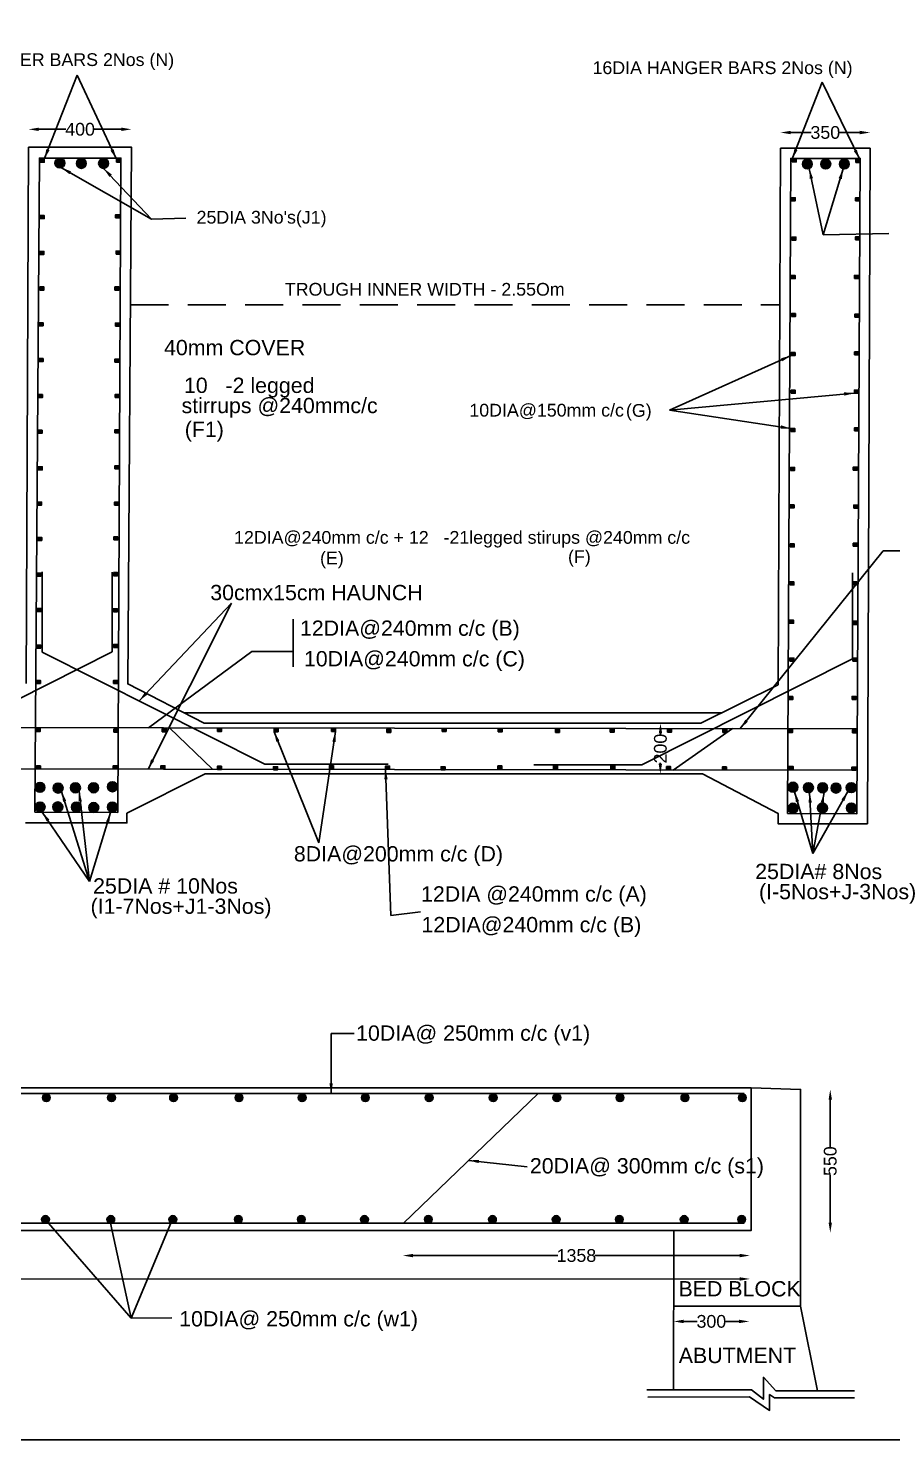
# Model space of a CAD drawing. Header units: millimetres. Extents: x 957 to 21661, y 677 to 15101.
# Drawn here: x 10400 to 13793, y 677 to 6214 of the extents above; entities that cross this region are included whole.
import ezdxf

# ---------------------------------------------------------------- set-up
doc = ezdxf.new("R2010")
doc.units = ezdxf.units.MM
doc.header["$MEASUREMENT"] = 0
doc.linetypes.add('DASHED', pattern=[0.75, 0.5, -0.25])
for name, color, linetype in [('DIM', 7, 'Continuous'), ('DWG', 7, 'Continuous'), ('TXT', 7, 'Continuous')]:
    doc.layers.add(name, color=color, linetype=linetype)
doc.styles.get("Standard").update_dxf_attribs({"font": 'arial.ttf'})
doc.dimstyles.new('Civil', dxfattribs={"dimtxt": 50, "dimasz": 40, "dimexe": 0.1, "dimexo": 0.0625, "dimgap": 0.09, "dimtad": 0, "dimdec": 0, "dimzin": 12, "dimdsep": 46, "dimtxsty": 'Standard', "dimcen": 0.1, "dimse1": 1, "dimse2": 1, "dimadec": 0, "dimazin": 2, "dimtfac": 1, "dimtdec": 0, "dimtofl": 0, "dimtmove": 0, "dimatfit": 3, "dimfxl": 1, "dimfrac": 1, "dimtolj": 1, "dimtzin": 0, "dimarcsym": 0})

# ---------------------------------------------------------------- blocks, each defined once
blk = doc.blocks.new('*D23')
at = {"layer": 'Defpoints', "color": 0, "transparency": 16777216}
for p in [(12881.7, 3487.6), (12904.4, 3487.5), (12903.6, 3288.5)]:
    blk.add_point(p, dxfattribs=at)
at = {"layer": 'DIM', "color": 0, "lineweight": -2, "transparency": 16777216}
for p, q in [((12881.5, 3447.6), (12881.5, 3443.8)), ((12881, 3328.6), (12881, 3332.4))]:
    blk.add_line(p, q, dxfattribs=at)
at = {"layer": 'DIM', "color": 0, "transparency": 16777216}
for points in [[(12874.8, 3447.6), (12888.2, 3447.6), (12881.7, 3487.6)], [(12874.4, 3328.6), (12887.7, 3328.6), (12880.9, 3288.6)]]:
    blk.add_solid(points, dxfattribs=at)
at = {"layer": 'DIM', "color": 0, "transparency": 16777216, "insert": (12881.3, 3388.1), "char_height": 50, "attachment_point": 5, "rotation": 89.7661}
blk.add_mtext('\\A1;200', dxfattribs=at)
blk = doc.blocks.new('*D24')
at = {"layer": 'Defpoints', "color": 0, "transparency": 16777216}
for p in [(13704, 5805), (13353, 5743), (13704, 5743)]:
    blk.add_point(p, dxfattribs=at)
at = {"layer": 'DIM', "color": 0, "lineweight": -2, "transparency": 16777216}
for p, q in [((13393, 5805), (13473.3, 5805)), ((13664, 5805), (13583.7, 5805))]:
    blk.add_line(p, q, dxfattribs=at)
at = {"layer": 'DIM', "color": 0, "transparency": 16777216}
for points in [[(13393, 5811.7), (13393, 5798.3), (13353, 5805)], [(13664, 5811.7), (13664, 5798.3), (13704, 5805)]]:
    blk.add_solid(points, dxfattribs=at)
at = {"layer": 'DIM', "color": 0, "transparency": 16777216, "insert": (13528.5, 5805), "char_height": 50, "attachment_point": 5}
blk.add_mtext('\\A1;350', dxfattribs=at)
blk = doc.blocks.new('*D25')
at = {"layer": 'Defpoints', "color": 0, "transparency": 16777216}
for p in [(10805.5, 5817.6), (10401.5, 5747.5), (10805.5, 5747.5)]:
    blk.add_point(p, dxfattribs=at)
at = {"layer": 'DIM', "color": 0, "lineweight": -2, "transparency": 16777216}
for p, q in [((10441.5, 5817.6), (10547.3, 5817.6)), ((10765.5, 5817.6), (10659.7, 5817.6))]:
    blk.add_line(p, q, dxfattribs=at)
at = {"layer": 'DIM', "color": 0, "transparency": 16777216}
for points in [[(10441.5, 5824.2), (10441.5, 5810.9), (10401.5, 5817.6)], [(10765.5, 5824.2), (10765.5, 5810.9), (10805.5, 5817.6)]]:
    blk.add_solid(points, dxfattribs=at)
at = {"layer": 'DIM', "color": 0, "transparency": 16777216, "insert": (10603.5, 5817.6), "char_height": 50, "attachment_point": 5}
blk.add_mtext('\\A1;400', dxfattribs=at)
blk = doc.blocks.new('*D29')
at = {"layer": 'Defpoints', "color": 0, "transparency": 16777216}
for p in [(13431.5, 2050.8), (13431.5, 1488.6), (13548, 1488.6)]:
    blk.add_point(p, dxfattribs=at)
at = {"layer": 'DIM', "color": 0, "lineweight": -2, "transparency": 16777216}
for p, q in [((13548, 2010.8), (13548, 1825)), ((13548, 1528.6), (13548, 1714.5))]:
    blk.add_line(p, q, dxfattribs=at)
at = {"layer": 'DIM', "color": 0, "transparency": 16777216}
for points in [[(13541.4, 2010.8), (13554.7, 2010.8), (13548, 2050.8)], [(13541.4, 1528.6), (13554.7, 1528.6), (13548, 1488.6)]]:
    blk.add_solid(points, dxfattribs=at)
at = {"layer": 'DIM', "color": 0, "transparency": 16777216, "insert": (13548, 1769.7), "char_height": 50, "attachment_point": 5, "rotation": 90}
blk.add_mtext('\\A1;550', dxfattribs=at)
blk = doc.blocks.new('*D30')
at = {"layer": 'Defpoints', "color": 0, "transparency": 16777216}
for p in [(11870.4, 1395.3), (13232.8, 1399.2), (13232.8, 1395.3)]:
    blk.add_point(p, dxfattribs=at)
at = {"layer": 'DIM', "color": 0, "lineweight": -2, "transparency": 16777216}
for p, q in [((11910.4, 1399.2), (12479.2, 1399.2)), ((13192.8, 1399.2), (12624.1, 1399.2))]:
    blk.add_line(p, q, dxfattribs=at)
at = {"layer": 'DIM', "color": 0, "transparency": 16777216}
for points in [[(11910.4, 1405.9), (11910.4, 1392.5), (11870.4, 1399.2)], [(13192.8, 1405.9), (13192.8, 1392.5), (13232.8, 1399.2)]]:
    blk.add_solid(points, dxfattribs=at)
at = {"layer": 'DIM', "color": 0, "transparency": 16777216, "insert": (12551.6, 1399.2), "char_height": 50, "attachment_point": 5}
blk.add_mtext('\\A1;1358', dxfattribs=at)
blk = doc.blocks.new('*D31')
at = {"layer": 'Defpoints', "color": 0, "transparency": 16777216}
for p in [(12932.8, 1130.8), (13229.8, 1140.8), (13229.8, 1130.8)]:
    blk.add_point(p, dxfattribs=at)
at = {"layer": 'DIM', "color": 0, "lineweight": -2, "transparency": 16777216}
for p, q in [((12972.8, 1140.8), (13026.1, 1140.8)), ((13189.8, 1140.8), (13136.5, 1140.8))]:
    blk.add_line(p, q, dxfattribs=at)
at = {"layer": 'DIM', "color": 0, "transparency": 16777216}
for points in [[(12972.8, 1147.5), (12972.8, 1134.1), (12932.8, 1140.8)], [(13189.8, 1147.5), (13189.8, 1134.1), (13229.8, 1140.8)]]:
    blk.add_solid(points, dxfattribs=at)
at = {"layer": 'DIM', "color": 0, "transparency": 16777216, "insert": (13081.3, 1140.8), "char_height": 50, "attachment_point": 5}
blk.add_mtext('\\A1;300', dxfattribs=at)
blk = doc.blocks.new('*D33')
at = {"layer": 'Defpoints', "color": 0, "transparency": 16777216}
for p in [(4184.5, 1395), (13232.8, 1399.2), (13232.8, 1307.5)]:
    blk.add_point(p, dxfattribs=at)
at = {"layer": 'DIM', "color": 0, "lineweight": -2, "transparency": 16777216}
for p, q in [((4224.5, 1303.3), (8634, 1305.3)), ((13192.8, 1307.4), (8783.3, 1305.4))]:
    blk.add_line(p, q, dxfattribs=at)
at = {"layer": 'DIM', "color": 0, "transparency": 16777216}
for points in [[(4224.5, 1310), (4224.5, 1296.6), (4184.5, 1303.3)], [(13192.8, 1314.1), (13192.8, 1300.8), (13232.8, 1307.5)]]:
    blk.add_solid(points, dxfattribs=at)
at = {"layer": 'DIM', "color": 0, "transparency": 16777216, "insert": (8708.7, 1305.4), "char_height": 50, "attachment_point": 5, "rotation": 0.0265}
blk.add_mtext('\\A1;9050', dxfattribs=at)

msp = doc.modelspace()

# ---------------------------------------------------------------- hatches: boundary and pattern name
at = {"layer": 'DWG'}
h = msp.add_hatch(color=256, dxfattribs=at)
h.dxf.hatch_style = 1
h.paths.add_polyline_path([(10543.7, 5685.4, 0.956522), (10505, 5687.1), (10504.9, 5684, 0.964445)])
h = msp.add_hatch(color=256, dxfattribs=at)
h.dxf.hatch_style = 1
h.paths.add_polyline_path([(10462.8, 5700.5), (10447.2, 5700.5), (10447.1, 5688.6), (10462.8, 5688.6)])
h = msp.add_hatch(color=256, dxfattribs=at)
h.dxf.hatch_style = 1
h.paths.add_polyline_path([(10627.9, 5683.9, 0.956522), (10589.2, 5685.6), (10589.2, 5682.5, 0.964445)])
h = msp.add_hatch(color=256, dxfattribs=at)
h.dxf.hatch_style = 1
h.paths.add_polyline_path([(10715.1, 5683.9, 0.956522), (10676.4, 5685.6), (10676.4, 5682.5, 0.964445)])
h = msp.add_hatch(color=256, dxfattribs=at)
h.dxf.hatch_style = 1
h.paths.add_polyline_path([(10761.7, 5700.5), (10746.1, 5700.5), (10746, 5688.6), (10761.7, 5688.6)])
h = msp.add_hatch(color=256, dxfattribs=at)
h.dxf.hatch_style = 1
h.paths.add_polyline_path([(13414.7, 5701.4), (13399.1, 5701.4), (13399, 5689.5), (13414.7, 5689.5)])
h = msp.add_hatch(color=256, dxfattribs=at)
h.dxf.hatch_style = 1
h.paths.add_polyline_path([(13477.6, 5681.4, 0.956522), (13438.9, 5683.1), (13438.9, 5680, 0.964445)])
h = msp.add_hatch(color=256, dxfattribs=at)
h.dxf.hatch_style = 1
h.paths.add_polyline_path([(13549.6, 5681.4, 0.956522), (13510.9, 5683.1), (13510.9, 5680, 0.964445)])
h = msp.add_hatch(color=256, dxfattribs=at)
h.dxf.hatch_style = 1
h.paths.add_polyline_path([(13622.4, 5681.4, 0.956522), (13583.7, 5683.1), (13583.7, 5680, 0.964445)])
h = msp.add_hatch(color=256, dxfattribs=at)
h.dxf.hatch_style = 1
h.paths.add_polyline_path([(13663.9, 5699), (13648.3, 5699), (13648.2, 5687.1), (13663.9, 5687.1)])
h = msp.add_hatch(color=256, dxfattribs=at)
h.dxf.hatch_style = 1
h.paths.add_polyline_path([(13410.6, 5549.1), (13395, 5549.1), (13394.9, 5537.2), (13410.6, 5537.2)])
h = msp.add_hatch(color=256, dxfattribs=at)
h.dxf.hatch_style = 1
h.paths.add_polyline_path([(13663.1, 5549.1), (13647.4, 5549.1), (13647.4, 5537.2), (13663.1, 5537.2)])
h = msp.add_hatch(color=256, dxfattribs=at)
h.dxf.hatch_style = 1
h.paths.add_polyline_path([(10462.8, 5479.1), (10447.2, 5479.1), (10447.1, 5467.2), (10462.8, 5467.2)])
h = msp.add_hatch(color=256, dxfattribs=at)
h.dxf.hatch_style = 1
h.paths.add_polyline_path([(10758.1, 5481.9), (10742.4, 5481.9), (10742.3, 5470), (10758.1, 5470)])
h = msp.add_hatch(color=256, dxfattribs=at)
h.dxf.hatch_style = 1
h.paths.add_polyline_path([(13413.1, 5394.7), (13397.4, 5394.7), (13397.3, 5382.9), (13413.1, 5382.9)])
h = msp.add_hatch(color=256, dxfattribs=at)
h.dxf.hatch_style = 1
h.paths.add_polyline_path([(13662.3, 5395.5), (13646.6, 5395.5), (13646.6, 5383.7), (13662.3, 5383.7)])
h = msp.add_hatch(color=256, dxfattribs=at)
h.dxf.hatch_style = 1
h.paths.add_polyline_path([(10461.9, 5338.7), (10446.2, 5338.7), (10446.1, 5326.9), (10461.9, 5326.9)])
h = msp.add_hatch(color=256, dxfattribs=at)
h.dxf.hatch_style = 1
h.paths.add_polyline_path([(10760.8, 5339.6), (10745.2, 5339.6), (10745.1, 5327.8), (10760.8, 5327.8)])
h = msp.add_hatch(color=256, dxfattribs=at)
h.dxf.hatch_style = 1
h.paths.add_polyline_path([(13410.7, 5243.8), (13395, 5243.8), (13394.9, 5232), (13410.7, 5232)])
h = msp.add_hatch(color=256, dxfattribs=at)
h.dxf.hatch_style = 1
h.paths.add_polyline_path([(13658.3, 5244.7), (13642.6, 5244.7), (13642.5, 5232.8), (13658.3, 5232.8)])
h = msp.add_hatch(color=256, dxfattribs=at)
h.dxf.hatch_style = 1
h.paths.add_polyline_path([(10461.9, 5199.1), (10446.2, 5199.1), (10446.1, 5187.2), (10461.9, 5187.2)])
h = msp.add_hatch(color=256, dxfattribs=at)
h.dxf.hatch_style = 1
h.paths.add_polyline_path([(10756.2, 5199.1), (10740.6, 5199.1), (10740.5, 5187.2), (10756.2, 5187.2)])
h = msp.add_hatch(color=256, dxfattribs=at)
h.dxf.hatch_style = 1
h.paths.add_polyline_path([(13411.5, 5094.6), (13395.8, 5094.6), (13395.7, 5082.7), (13411.5, 5082.7)])
h = msp.add_hatch(color=256, dxfattribs=at)
h.dxf.hatch_style = 1
h.paths.add_polyline_path([(10458.2, 5058.9), (10442.6, 5058.9), (10442.5, 5047), (10458.2, 5047)])
h = msp.add_hatch(color=256, dxfattribs=at)
h.dxf.hatch_style = 1
h.paths.add_polyline_path([(10758.1, 5057.1), (10742.4, 5057.1), (10742.3, 5045.2), (10758.1, 5045.2)])
h = msp.add_hatch(color=256, dxfattribs=at)
h.dxf.hatch_style = 1
h.paths.add_polyline_path([(13659.9, 5091.9), (13644.2, 5091.9), (13644.2, 5080), (13659.9, 5080)])
h = msp.add_hatch(color=256, dxfattribs=at)
h.dxf.hatch_style = 1
h.paths.add_polyline_path([(13409.8, 4941.9), (13394.2, 4941.9), (13394.1, 4930), (13409.8, 4930)])
h = msp.add_hatch(color=256, dxfattribs=at)
h.dxf.hatch_style = 1
h.paths.add_polyline_path([(13659.1, 4944.3), (13643.4, 4944.3), (13643.3, 4932.4), (13659.1, 4932.4)])
h = msp.add_hatch(color=256, dxfattribs=at)
h.dxf.hatch_style = 1
h.paths.add_polyline_path([(10458.2, 4918.3), (10442.6, 4918.3), (10442.5, 4906.5), (10458.2, 4906.5)])
h = msp.add_hatch(color=256, dxfattribs=at)
h.dxf.hatch_style = 1
h.paths.add_polyline_path([(10756.2, 4916.5), (10740.6, 4916.5), (10740.5, 4904.6), (10756.2, 4904.6)])
h = msp.add_hatch(color=256, dxfattribs=at)
h.dxf.hatch_style = 1
h.paths.add_polyline_path([(10455.7, 4776.8), (10440, 4776.8), (10439.9, 4764.9), (10455.7, 4764.9)])
h = msp.add_hatch(color=256, dxfattribs=at)
h.dxf.hatch_style = 1
h.paths.add_polyline_path([(10757.3, 4777.8), (10741.7, 4777.8), (10741.6, 4765.9), (10757.3, 4765.9)])
h = msp.add_hatch(color=256, dxfattribs=at)
h.dxf.hatch_style = 1
h.paths.add_polyline_path([(13410.6, 4794.1), (13395, 4794.1), (13394.9, 4782.2), (13410.6, 4782.2)])
h = msp.add_hatch(color=256, dxfattribs=at)
h.dxf.hatch_style = 1
h.paths.add_polyline_path([(13658.3, 4794.8), (13642.6, 4794.8), (13642.5, 4782.9), (13658.3, 4782.9)])
h = msp.add_hatch(color=256, dxfattribs=at)
h.dxf.hatch_style = 1
h.paths.add_polyline_path([(10454.6, 4636.9), (10439, 4636.9), (10438.9, 4625), (10454.6, 4625)])
h = msp.add_hatch(color=256, dxfattribs=at)
h.dxf.hatch_style = 1
h.paths.add_polyline_path([(10755.8, 4639), (10740.1, 4639), (10740.1, 4627.1), (10755.8, 4627.1)])
h = msp.add_hatch(color=256, dxfattribs=at)
h.dxf.hatch_style = 1
h.paths.add_polyline_path([(13409, 4643.8), (13393.4, 4643.8), (13393.3, 4631.9), (13409, 4631.9)])
h = msp.add_hatch(color=256, dxfattribs=at)
h.dxf.hatch_style = 1
h.paths.add_polyline_path([(13659, 4647), (13643.4, 4647), (13643.3, 4635.2), (13659, 4635.2)])
h = msp.add_hatch(color=256, dxfattribs=at)
h.dxf.hatch_style = 1
h.paths.add_polyline_path([(10454.9, 4493.5), (10439.2, 4493.5), (10439.1, 4481.7), (10454.9, 4481.7)])
h = msp.add_hatch(color=256, dxfattribs=at)
h.dxf.hatch_style = 1
h.paths.add_polyline_path([(10755.4, 4497.3), (10739.8, 4497.3), (10739.7, 4485.4), (10755.4, 4485.4)])
h = msp.add_hatch(color=256, dxfattribs=at)
h.dxf.hatch_style = 1
h.paths.add_polyline_path([(13408.2, 4491.1), (13392.6, 4491.1), (13392.5, 4479.2), (13408.2, 4479.2)])
h = msp.add_hatch(color=256, dxfattribs=at)
h.dxf.hatch_style = 1
h.paths.add_polyline_path([(13654.2, 4492.7), (13638.5, 4492.7), (13638.5, 4480.8), (13654.2, 4480.8)])
h = msp.add_hatch(color=256, dxfattribs=at)
h.dxf.hatch_style = 1
h.paths.add_polyline_path([(10452.7, 4355.2), (10437.1, 4355.2), (10437, 4343.3), (10452.7, 4343.3)])
h = msp.add_hatch(color=256, dxfattribs=at)
h.dxf.hatch_style = 1
h.paths.add_polyline_path([(10754.3, 4354.6), (10738.7, 4354.6), (10738.6, 4342.7), (10754.3, 4342.7)])
h = msp.add_hatch(color=256, dxfattribs=at)
h.dxf.hatch_style = 1
h.paths.add_polyline_path([(13405.8, 4344), (13390.2, 4344), (13390.1, 4332.1), (13405.8, 4332.1)])
h = msp.add_hatch(color=256, dxfattribs=at)
h.dxf.hatch_style = 1
h.paths.add_polyline_path([(13655.8, 4343.2), (13640.2, 4343.2), (13640.1, 4331.3), (13655.8, 4331.3)])
h = msp.add_hatch(color=256, dxfattribs=at)
h.dxf.hatch_style = 1
h.paths.add_polyline_path([(10453.4, 4216.4), (10437.7, 4216.4), (10437.6, 4204.5), (10453.4, 4204.5)])
h = msp.add_hatch(color=256, dxfattribs=at)
h.dxf.hatch_style = 1
h.paths.add_polyline_path([(10751.1, 4218.8), (10735.5, 4218.8), (10735.4, 4206.9), (10751.1, 4206.9)])
h = msp.add_hatch(color=256, dxfattribs=at)
h.dxf.hatch_style = 1
h.paths.add_polyline_path([(13406.6, 4191.2), (13391, 4191.2), (13390.9, 4179.4), (13406.6, 4179.4)])
h = msp.add_hatch(color=256, dxfattribs=at)
h.dxf.hatch_style = 1
h.paths.add_polyline_path([(13654.2, 4193.7), (13638.6, 4193.7), (13638.5, 4181.8), (13654.2, 4181.8)])
h = msp.add_hatch(color=256, dxfattribs=at)
h.dxf.hatch_style = 1
h.paths.add_polyline_path([(10449.8, 4076.6), (10434.1, 4076.6), (10434.1, 4064.8), (10449.8, 4064.8)])
h = msp.add_hatch(color=256, dxfattribs=at)
h.dxf.hatch_style = 1
h.paths.add_polyline_path([(10750.5, 4078.4), (10734.9, 4078.4), (10734.8, 4066.5), (10750.5, 4066.5)])
h = msp.add_hatch(color=256, dxfattribs=at)
h.dxf.hatch_style = 1
h.paths.add_polyline_path([(13405, 4041.9), (13389.3, 4041.9), (13389.3, 4030), (13405, 4030)])
h = msp.add_hatch(color=256, dxfattribs=at)
h.dxf.hatch_style = 1
h.paths.add_polyline_path([(13652.6, 4041.9), (13636.9, 4041.9), (13636.8, 4030), (13652.6, 4030)])
h = msp.add_hatch(color=256, dxfattribs=at)
h.dxf.hatch_style = 1
h.paths.add_polyline_path([(10450.4, 3938.2), (10434.7, 3938.2), (10434.7, 3926.3), (10450.4, 3926.3)])
h = msp.add_hatch(color=256, dxfattribs=at)
h.dxf.hatch_style = 1
h.paths.add_polyline_path([(10749.9, 3937), (10734.3, 3937), (10734.2, 3925.1), (10749.9, 3925.1)])
h = msp.add_hatch(color=256, dxfattribs=at)
h.dxf.hatch_style = 1
h.paths.add_polyline_path([(13404.2, 3891.6), (13388.5, 3891.6), (13388.4, 3879.7), (13404.2, 3879.7)])
h = msp.add_hatch(color=256, dxfattribs=at)
h.dxf.hatch_style = 1
h.paths.add_polyline_path([(13653.4, 3887.5), (13637.7, 3887.5), (13637.7, 3875.6), (13653.4, 3875.6)])
h = msp.add_hatch(color=256, dxfattribs=at)
h.dxf.hatch_style = 1
h.paths.add_polyline_path([(10449.2, 3794.4), (10433.6, 3794.4), (10433.5, 3782.5), (10449.2, 3782.5)])
h = msp.add_hatch(color=256, dxfattribs=at)
h.dxf.hatch_style = 1
h.paths.add_polyline_path([(10750.6, 3796.7), (10734.9, 3796.7), (10734.8, 3784.9), (10750.6, 3784.9)])
h = msp.add_hatch(color=256, dxfattribs=at)
h.dxf.hatch_style = 1
h.paths.add_polyline_path([(13405, 3743.1), (13389.3, 3743.1), (13389.2, 3731.3), (13405, 3731.3)])
h = msp.add_hatch(color=256, dxfattribs=at)
h.dxf.hatch_style = 1
h.paths.add_polyline_path([(13652.6, 3743.1), (13636.9, 3743.1), (13636.8, 3731.3), (13652.6, 3731.3)])
h = msp.add_hatch(color=256, dxfattribs=at)
h.dxf.hatch_style = 1
h.paths.add_polyline_path([(10448, 3655.8), (10432.4, 3655.8), (10432.3, 3643.9), (10448, 3643.9)])
h = msp.add_hatch(color=256, dxfattribs=at)
h.dxf.hatch_style = 1
h.paths.add_polyline_path([(10750.6, 3655.8), (10734.9, 3655.8), (10734.8, 3643.9), (10750.6, 3643.9)])
h = msp.add_hatch(color=256, dxfattribs=at)
h.dxf.hatch_style = 1
h.paths.add_polyline_path([(13400.9, 3592), (13385.3, 3592), (13385.2, 3580.1), (13400.9, 3580.1)])
h = msp.add_hatch(color=256, dxfattribs=at)
h.dxf.hatch_style = 1
h.paths.add_polyline_path([(13649.3, 3592.8), (13633.7, 3592.8), (13633.6, 3581), (13649.3, 3581)])
h = msp.add_hatch(color=256, dxfattribs=at)
h.dxf.hatch_style = 1
h.paths.add_polyline_path([(10447.1, 3467.3), (10431.5, 3467.3), (10431.4, 3455.4), (10447.1, 3455.4)])
h = msp.add_hatch(color=256, dxfattribs=at)
h.dxf.hatch_style = 1
h.paths.add_polyline_path([(10751.5, 3464.3), (10735.8, 3464.3), (10735.7, 3452.4), (10751.5, 3452.4)])
h = msp.add_hatch(color=256, dxfattribs=at)
h.dxf.hatch_style = 1
h.paths.add_polyline_path([(10941.5, 3465.8), (10925.9, 3465.8), (10925.8, 3453.9), (10941.5, 3453.9)])
h = msp.add_hatch(color=256, dxfattribs=at)
h.dxf.hatch_style = 1
h.paths.add_polyline_path([(11158.6, 3466.5), (11142.9, 3466.5), (11142.8, 3454.7), (11158.6, 3454.7)])
h = msp.add_hatch(color=256, dxfattribs=at)
h.dxf.hatch_style = 1
h.paths.add_polyline_path([(11380.7, 3465.8), (11365.1, 3465.8), (11365, 3453.9), (11380.7, 3453.9)])
h = msp.add_hatch(color=256, dxfattribs=at)
h.dxf.hatch_style = 1
h.paths.add_polyline_path([(11606, 3466.6), (11590.3, 3466.6), (11590.2, 3454.7), (11606, 3454.7)])
h = msp.add_hatch(color=256, dxfattribs=at)
h.dxf.hatch_style = 1
h.paths.add_polyline_path([(11823, 3463.6), (11807.3, 3463.6), (11807.2, 3451.7), (11823, 3451.7)])
h = msp.add_hatch(color=256, dxfattribs=at)
h.dxf.hatch_style = 1
h.paths.add_polyline_path([(12039.8, 3467.3), (12024.2, 3467.3), (12024.1, 3455.4), (12039.8, 3455.4)])
h = msp.add_hatch(color=256, dxfattribs=at)
h.dxf.hatch_style = 1
h.paths.add_polyline_path([(12260.6, 3465.8), (12244.9, 3465.8), (12244.8, 3453.9), (12260.6, 3453.9)])
h = msp.add_hatch(color=256, dxfattribs=at)
h.dxf.hatch_style = 1
h.paths.add_polyline_path([(12485.1, 3463.5), (12469.4, 3463.5), (12469.3, 3451.7), (12485.1, 3451.7)])
h = msp.add_hatch(color=256, dxfattribs=at)
h.dxf.hatch_style = 1
h.paths.add_polyline_path([(12700.3, 3465), (12684.7, 3465), (12684.6, 3453.1), (12700.3, 3453.1)])
h = msp.add_hatch(color=256, dxfattribs=at)
h.dxf.hatch_style = 1
h.paths.add_polyline_path([(12924.8, 3464.3), (12909.2, 3464.3), (12909.1, 3452.4), (12924.8, 3452.4)])
h = msp.add_hatch(color=256, dxfattribs=at)
h.dxf.hatch_style = 1
h.paths.add_polyline_path([(13142.2, 3462.8), (13126.6, 3462.8), (13126.5, 3450.9), (13142.2, 3450.9)])
h = msp.add_hatch(color=256, dxfattribs=at)
h.dxf.hatch_style = 1
h.paths.add_polyline_path([(13400.4, 3463.5), (13384.7, 3463.5), (13384.7, 3451.6), (13400.4, 3451.6)])
h = msp.add_hatch(color=256, dxfattribs=at)
h.dxf.hatch_style = 1
h.paths.add_polyline_path([(13651.4, 3462), (13635.8, 3462), (13635.7, 3450.2), (13651.4, 3450.2)])
h = msp.add_hatch(color=256, dxfattribs=at)
h.dxf.hatch_style = 1
h.paths.add_polyline_path([(10447.8, 3320), (10432.2, 3320), (10432.1, 3308.2), (10447.8, 3308.2)])
h = msp.add_hatch(color=256, dxfattribs=at)
h.dxf.hatch_style = 1
h.paths.add_polyline_path([(10748.5, 3320), (10732.8, 3320), (10732.8, 3308.2), (10748.5, 3308.2)])
h = msp.add_hatch(color=256, dxfattribs=at)
h.dxf.hatch_style = 1
h.paths.add_polyline_path([(10936.3, 3320.8), (10920.7, 3320.8), (10920.6, 3308.9), (10936.3, 3308.9)])
h = msp.add_hatch(color=256, dxfattribs=at)
h.dxf.hatch_style = 1
h.paths.add_polyline_path([(11158.6, 3318.6), (11142.9, 3318.6), (11142.8, 3306.7), (11158.6, 3306.7)])
h = msp.add_hatch(color=256, dxfattribs=at)
h.dxf.hatch_style = 1
h.paths.add_polyline_path([(11378.5, 3317.1), (11362.8, 3317.1), (11362.7, 3305.2), (11378.5, 3305.2)])
h = msp.add_hatch(color=256, dxfattribs=at)
h.dxf.hatch_style = 1
h.paths.add_polyline_path([(11597.7, 3321.6), (11582.1, 3321.6), (11582, 3309.7), (11597.7, 3309.7)])
h = msp.add_hatch(color=256, dxfattribs=at)
h.dxf.hatch_style = 1
h.paths.add_polyline_path([(11818.5, 3319.3), (11802.8, 3319.3), (11802.7, 3307.4), (11818.5, 3307.4)])
h = msp.add_hatch(color=256, dxfattribs=at)
h.dxf.hatch_style = 1
h.paths.add_polyline_path([(12036.1, 3317.1), (12020.4, 3317.1), (12020.3, 3305.2), (12036.1, 3305.2)])
h = msp.add_hatch(color=256, dxfattribs=at)
h.dxf.hatch_style = 1
h.paths.add_polyline_path([(12259.1, 3320), (12243.4, 3320), (12243.3, 3308.2), (12259.1, 3308.2)])
h = msp.add_hatch(color=256, dxfattribs=at)
h.dxf.hatch_style = 1
h.paths.add_polyline_path([(12476.8, 3320.8), (12461.2, 3320.8), (12461.1, 3308.9), (12476.8, 3308.9)])
h = msp.add_hatch(color=256, dxfattribs=at)
h.dxf.hatch_style = 1
h.paths.add_polyline_path([(12701.8, 3320), (12686.2, 3320), (12686.1, 3308.1), (12701.8, 3308.1)])
h = msp.add_hatch(color=256, dxfattribs=at)
h.dxf.hatch_style = 1
h.paths.add_polyline_path([(12921.1, 3317.8), (12905.4, 3317.8), (12905.4, 3305.9), (12921.1, 3305.9)])
h = msp.add_hatch(color=256, dxfattribs=at)
h.dxf.hatch_style = 1
h.paths.add_polyline_path([(13140.7, 3316.3), (13125.1, 3316.3), (13125, 3304.4), (13140.7, 3304.4)])
h = msp.add_hatch(color=256, dxfattribs=at)
h.dxf.hatch_style = 1
h.paths.add_polyline_path([(13401.9, 3318.5), (13386.2, 3318.5), (13386.2, 3306.6), (13401.9, 3306.6)])
h = msp.add_hatch(color=256, dxfattribs=at)
h.dxf.hatch_style = 1
h.paths.add_polyline_path([(13648.4, 3315.5), (13632.8, 3315.5), (13632.7, 3303.7), (13648.4, 3303.7)])
h = msp.add_hatch(color=256, dxfattribs=at)
h.dxf.hatch_style = 1
h.paths.add_polyline_path([(10465.6, 3236.1, 0.956522), (10426.8, 3237.8), (10426.8, 3234.7, 0.964445)])
h = msp.add_hatch(color=256, dxfattribs=at)
h.dxf.hatch_style = 1
h.paths.add_polyline_path([(10536.6, 3233.2, 0.956522), (10497.9, 3235), (10497.8, 3231.8, 0.964445)])
h = msp.add_hatch(color=256, dxfattribs=at)
h.dxf.hatch_style = 1
h.paths.add_polyline_path([(10604.7, 3234.2, 0.956522), (10566, 3235.9), (10566, 3232.8, 0.964445)])
h = msp.add_hatch(color=256, dxfattribs=at)
h.dxf.hatch_style = 1
h.paths.add_polyline_path([(10675.8, 3234.2, 0.956522), (10637, 3235.9), (10637, 3232.8, 0.964445)])
h = msp.add_hatch(color=256, dxfattribs=at)
h.dxf.hatch_style = 1
h.paths.add_polyline_path([(10750.1, 3238.5, 0.956522), (10711.4, 3240.2), (10711.4, 3237.1, 0.964445)])
h = msp.add_hatch(color=256, dxfattribs=at)
h.dxf.hatch_style = 1
h.paths.add_polyline_path([(13421.2, 3236.7, 0.956522), (13382.5, 3238.4), (13382.5, 3235.3, 0.964445)])
h = msp.add_hatch(color=256, dxfattribs=at)
h.dxf.hatch_style = 1
h.paths.add_polyline_path([(13481.7, 3234.9, 0.956522), (13443, 3236.6), (13443, 3233.5, 0.964445)])
h = msp.add_hatch(color=256, dxfattribs=at)
h.dxf.hatch_style = 1
h.paths.add_polyline_path([(13537.5, 3234.3, 0.956522), (13498.8, 3236), (13498.7, 3232.9, 0.964445)])
h = msp.add_hatch(color=256, dxfattribs=at)
h.dxf.hatch_style = 1
h.paths.add_polyline_path([(13589.7, 3233.1, 0.956522), (13551, 3234.8), (13550.9, 3231.7, 0.964445)])
h = msp.add_hatch(color=256, dxfattribs=at)
h.dxf.hatch_style = 1
h.paths.add_polyline_path([(13649.6, 3234.9, 0.956522), (13610.9, 3236.6), (13610.8, 3233.5, 0.964445)])
h = msp.add_hatch(color=256, dxfattribs=at)
h.dxf.hatch_style = 1
h.paths.add_polyline_path([(10466, 3158.9, 0.956522), (10427.3, 3160.7), (10427.3, 3157.5, 0.964445)])
h = msp.add_hatch(color=256, dxfattribs=at)
h.dxf.hatch_style = 1
h.paths.add_polyline_path([(10535.6, 3159.4, 0.956522), (10496.9, 3161.1), (10496.9, 3158, 0.964445)])
h = msp.add_hatch(color=256, dxfattribs=at)
h.dxf.hatch_style = 1
h.paths.add_polyline_path([(10608.1, 3158.5, 0.956522), (10569.4, 3160.2), (10569.3, 3157.1, 0.964445)])
h = msp.add_hatch(color=256, dxfattribs=at)
h.dxf.hatch_style = 1
h.paths.add_polyline_path([(10676.7, 3157, 0.956522), (10638, 3158.7), (10638, 3155.6, 0.964445)])
h = msp.add_hatch(color=256, dxfattribs=at)
h.dxf.hatch_style = 1
h.paths.add_polyline_path([(10749.7, 3158.5, 0.956522), (10710.9, 3160.2), (10710.9, 3157.1, 0.964445)])
h = msp.add_hatch(color=256, dxfattribs=at)
h.dxf.hatch_style = 1
h.paths.add_polyline_path([(13420.6, 3154.3, 0.956522), (13381.9, 3156), (13381.9, 3152.9, 0.964445)])
h = msp.add_hatch(color=256, dxfattribs=at)
h.dxf.hatch_style = 1
h.paths.add_polyline_path([(13536.9, 3154.9, 0.956522), (13498.2, 3156.6), (13498.1, 3153.5, 0.964445)])
h = msp.add_hatch(color=256, dxfattribs=at)
h.dxf.hatch_style = 1
h.paths.add_polyline_path([(13650.2, 3154.9, 0.956522), (13611.5, 3156.6), (13611.4, 3153.5, 0.964445)])
h = msp.add_hatch(color=256, dxfattribs=at)
h.dxf.hatch_style = 1
h.paths.add_polyline_path([(10486.3, 2018.5, 1), (10455.7, 2018.5, 0.357511), (10468, 2003.5), (10474, 2003.5, 0.357511)])
h = msp.add_hatch(color=256, dxfattribs=at)
h.dxf.hatch_style = 1
h.paths.add_polyline_path([(10742.3, 2018.5, 1), (10711.7, 2018.5, 0.357511), (10724, 2003.5), (10730, 2003.5, 0.357511)])
h = msp.add_hatch(color=256, dxfattribs=at)
h.dxf.hatch_style = 1
h.paths.add_polyline_path([(10985.8, 2018.5, 1), (10955.2, 2018.5, 0.357511), (10967.5, 2003.5), (10973.5, 2003.5, 0.357511)])
h = msp.add_hatch(color=256, dxfattribs=at)
h.dxf.hatch_style = 1
h.paths.add_polyline_path([(11242.8, 2018.5, 1), (11212.2, 2018.5, 0.357511), (11224.5, 2003.5), (11230.5, 2003.5, 0.357511)])
h = msp.add_hatch(color=256, dxfattribs=at)
h.dxf.hatch_style = 1
h.paths.add_polyline_path([(11490.3, 2018.5, 1), (11459.7, 2018.5, 0.357511), (11472, 2003.5), (11478, 2003.5, 0.357511)])
h = msp.add_hatch(color=256, dxfattribs=at)
h.dxf.hatch_style = 1
h.paths.add_polyline_path([(11738.3, 2018.5, 1), (11707.7, 2018.5, 0.357511), (11720, 2003.5), (11726, 2003.5, 0.357511)])
h = msp.add_hatch(color=256, dxfattribs=at)
h.dxf.hatch_style = 1
h.paths.add_polyline_path([(11988.8, 2018.5, 1), (11958.2, 2018.5, 0.357511), (11970.5, 2003.5), (11976.5, 2003.5, 0.357511)])
h = msp.add_hatch(color=256, dxfattribs=at)
h.dxf.hatch_style = 1
h.paths.add_polyline_path([(12240.3, 2018.5, 1), (12209.7, 2018.5, 0.357511), (12222, 2003.5), (12228, 2003.5, 0.357511)])
h = msp.add_hatch(color=256, dxfattribs=at)
h.dxf.hatch_style = 1
h.paths.add_polyline_path([(12490.3, 2018.5, 1), (12459.7, 2018.5, 0.357511), (12472, 2003.5), (12478, 2003.5, 0.357511)])
h = msp.add_hatch(color=256, dxfattribs=at)
h.dxf.hatch_style = 1
h.paths.add_polyline_path([(12738.3, 2018.5, 1), (12707.7, 2018.5, 0.357511), (12720, 2003.5), (12726, 2003.5, 0.357511)])
h = msp.add_hatch(color=256, dxfattribs=at)
h.dxf.hatch_style = 1
h.paths.add_polyline_path([(12992.8, 2018.5, 1), (12962.2, 2018.5, 0.357511), (12974.5, 2003.5), (12980.5, 2003.5, 0.357511)])
h = msp.add_hatch(color=256, dxfattribs=at)
h.dxf.hatch_style = 1
h.paths.add_polyline_path([(13218.3, 2018.5, 1), (13187.7, 2018.5, 0.357511), (13200, 2003.5), (13206, 2003.5, 0.357511)])
h = msp.add_hatch(color=256, dxfattribs=at)
h.dxf.hatch_style = 1
h.paths.add_polyline_path([(10483.3, 1541, 1), (10452.7, 1541, 0.357511), (10465, 1526), (10471, 1526, 0.357511)])
h = msp.add_hatch(color=256, dxfattribs=at)
h.dxf.hatch_style = 1
h.paths.add_polyline_path([(10739.3, 1541, 1), (10708.7, 1541, 0.357511), (10721, 1526), (10727, 1526, 0.357511)])
h = msp.add_hatch(color=256, dxfattribs=at)
h.dxf.hatch_style = 1
h.paths.add_polyline_path([(10982.8, 1541, 1), (10952.2, 1541, 0.357511), (10964.5, 1526), (10970.5, 1526, 0.357511)])
h = msp.add_hatch(color=256, dxfattribs=at)
h.dxf.hatch_style = 1
h.paths.add_polyline_path([(11239.8, 1541, 1), (11209.2, 1541, 0.357511), (11221.5, 1526), (11227.5, 1526, 0.357511)])
h = msp.add_hatch(color=256, dxfattribs=at)
h.dxf.hatch_style = 1
h.paths.add_polyline_path([(11487.3, 1541, 1), (11456.7, 1541, 0.357511), (11469, 1526), (11475, 1526, 0.357511)])
h = msp.add_hatch(color=256, dxfattribs=at)
h.dxf.hatch_style = 1
h.paths.add_polyline_path([(11735.3, 1541, 1), (11704.7, 1541, 0.357511), (11717, 1526), (11723, 1526, 0.357511)])
h = msp.add_hatch(color=256, dxfattribs=at)
h.dxf.hatch_style = 1
h.paths.add_polyline_path([(11985.8, 1541, 1), (11955.2, 1541, 0.357511), (11967.5, 1526), (11973.5, 1526, 0.357511)])
h = msp.add_hatch(color=256, dxfattribs=at)
h.dxf.hatch_style = 1
h.paths.add_polyline_path([(12237.3, 1541, 1), (12206.7, 1541, 0.357511), (12219, 1526), (12225, 1526, 0.357511)])
h = msp.add_hatch(color=256, dxfattribs=at)
h.dxf.hatch_style = 1
h.paths.add_polyline_path([(12487.3, 1541, 1), (12456.7, 1541, 0.357511), (12469, 1526), (12475, 1526, 0.357511)])
h = msp.add_hatch(color=256, dxfattribs=at)
h.dxf.hatch_style = 1
h.paths.add_polyline_path([(12735.3, 1541, 1), (12704.7, 1541, 0.357511), (12717, 1526), (12723, 1526, 0.357511)])
h = msp.add_hatch(color=256, dxfattribs=at)
h.dxf.hatch_style = 1
h.paths.add_polyline_path([(12989.8, 1541, 1), (12959.2, 1541, 0.357511), (12971.5, 1526), (12977.5, 1526, 0.357511)])
h = msp.add_hatch(color=256, dxfattribs=at)
h.dxf.hatch_style = 1
h.paths.add_polyline_path([(13215.3, 1541, 1), (13184.7, 1541, 0.357511), (13197, 1526), (13203, 1526, 0.357511)])

# ---------------------------------------------------------------- linework, layer by layer
msp.add_lwpolyline([(21660.7, 676.6), (957.3, 676.6), (957.3, 15101.4), (21660.7, 15101.4)], close=True)
for points in [[(10389.5, 3096.5), (10787.5, 3096.5), (10787.5, 3134.5), (11094.5, 3288.5), (13046.5, 3288.5), (13343, 3134), (13343, 3093), (13694, 3093), (13704, 5743), (13353, 5743), (13343, 3638.5), (13039.5, 3487.5), (11090.5, 3487.5), (10790.5, 3642), (10805.5, 5747.5), (10401.5, 5747.5), (10391.5, 3644)], [(9422.8, 3325.6), (9852.4, 3325.6), (10730.1, 3768), (10730.1, 4080.9)], [(10455.1, 4081.3), (10455.1, 3766.8), (11329.1, 3327.2), (11813.1, 3327.2)], [(12384.1, 3324.3), (12808.9, 3324.3), (13635.1, 3740.1), (13635.1, 4078)], [(11011.3, 3528.3), (13121, 3528)], [(4575.7, 3478.2), (13654, 3466.2)], [(10954.4, 3469.8), (11123.5, 3306.8)], [(12931.6, 3304.1), (13163.9, 3466.8)], [(13653.2, 3303), (4574.6, 3316.6)], [(3977.9, 1201.6), (3977.9, 2057.5), (13237, 2057.5), (13237, 1497), (4184.5, 1497), (4184.5, 2057.5)], [(13497.4, 869), (13431.5, 1200.5), (13431.5, 2050.8), (13237, 2057.5)], [(4205.5, 2034.5), (13209.5, 2034.5)], [(11873.5, 1526), (12401, 2034.5)], [(4205.5, 1526), (13209.5, 1526)], [(12933.8, 1497), (12932.1, 872.1)], [(13431.5, 1200.5), (12933, 1200.5)], [(12827.5, 872.1), (13238.6, 872.1), (13285.5, 835.4), (13285.5, 922), (13334.5, 869), (13643.5, 869)], [(12831.5, 843.5), (13230.4, 844.6), (13310, 791.6), (13310, 853.7), (13329.4, 841.5), (13643.5, 841.5)]]:
    msp.add_lwpolyline(points, dxfattribs=at)
for points in [[(10426.4, 3138.9), (10751.2, 3137.7), (10764.1, 5704.5), (10443.9, 5704.5)], [(10447.1, 5688.6), (10462.8, 5688.6), (10462.8, 5700.5), (10447.1, 5700.5)], [(10746, 5688.6), (10761.7, 5688.6), (10761.7, 5700.5), (10746, 5700.5)], [(13379.9, 3133.7), (13652.3, 3132.6), (13665.4, 5703.3), (13392.6, 5703.3)], [(13399, 5689.5), (13414.7, 5689.5), (13414.7, 5701.4), (13399, 5701.4)], [(13648.2, 5687.1), (13663.9, 5687.1), (13663.9, 5699), (13648.2, 5699)], [(13394.9, 5537.2), (13410.6, 5537.2), (13410.6, 5549.1), (13394.9, 5549.1)], [(13647.4, 5537.2), (13663.1, 5537.2), (13663.1, 5549.1), (13647.4, 5549.1)], [(10447.1, 5467.2), (10462.8, 5467.2), (10462.8, 5479.1), (10447.1, 5479.1)], [(10742.3, 5470), (10758.1, 5470), (10758.1, 5481.9), (10742.3, 5481.9)], [(13397.3, 5382.9), (13413.1, 5382.9), (13413.1, 5394.7), (13397.3, 5394.7)], [(13646.6, 5383.7), (13662.3, 5383.7), (13662.3, 5395.5), (13646.6, 5395.5)], [(10446.1, 5326.9), (10461.9, 5326.9), (10461.9, 5338.7), (10446.1, 5338.7)], [(10745.1, 5327.8), (10760.8, 5327.8), (10760.8, 5339.6), (10745.1, 5339.6)], [(13394.9, 5232), (13410.7, 5232), (13410.7, 5243.8), (13394.9, 5243.8)], [(13642.5, 5232.8), (13658.3, 5232.8), (13658.3, 5244.7), (13642.5, 5244.7)], [(10446.1, 5187.2), (10461.9, 5187.2), (10461.9, 5199.1), (10446.1, 5199.1)], [(10740.5, 5187.2), (10756.2, 5187.2), (10756.2, 5199.1), (10740.5, 5199.1)], [(13395.7, 5082.7), (13411.5, 5082.7), (13411.5, 5094.6), (13395.7, 5094.6)], [(10442.5, 5047), (10458.2, 5047), (10458.2, 5058.9), (10442.5, 5058.9)], [(10742.3, 5045.2), (10758.1, 5045.2), (10758.1, 5057.1), (10742.3, 5057.1)], [(13644.2, 5080), (13659.9, 5080), (13659.9, 5091.9), (13644.2, 5091.9)], [(13394.1, 4930), (13409.8, 4930), (13409.8, 4941.9), (13394.1, 4941.9)], [(13643.3, 4932.4), (13659.1, 4932.4), (13659.1, 4944.3), (13643.3, 4944.3)], [(10442.5, 4906.5), (10458.2, 4906.5), (10458.2, 4918.3), (10442.5, 4918.3)], [(10740.5, 4904.6), (10756.2, 4904.6), (10756.2, 4916.5), (10740.5, 4916.5)], [(10439.9, 4764.9), (10455.7, 4764.9), (10455.7, 4776.8), (10439.9, 4776.8)], [(10741.6, 4765.9), (10757.3, 4765.9), (10757.3, 4777.8), (10741.6, 4777.8)], [(13394.9, 4782.2), (13410.6, 4782.2), (13410.6, 4794.1), (13394.9, 4794.1)], [(13642.5, 4782.9), (13658.3, 4782.9), (13658.3, 4794.8), (13642.5, 4794.8)], [(10438.9, 4625), (10454.6, 4625), (10454.6, 4636.9), (10438.9, 4636.9)], [(10740.1, 4627.1), (10755.8, 4627.1), (10755.8, 4639), (10740.1, 4639)], [(13393.3, 4631.9), (13409, 4631.9), (13409, 4643.8), (13393.3, 4643.8)], [(13643.3, 4635.2), (13659, 4635.2), (13659, 4647), (13643.3, 4647)], [(10439.1, 4481.7), (10454.9, 4481.7), (10454.9, 4493.5), (10439.1, 4493.5)], [(10739.7, 4485.4), (10755.4, 4485.4), (10755.4, 4497.3), (10739.7, 4497.3)], [(13392.5, 4479.2), (13408.2, 4479.2), (13408.2, 4491.1), (13392.5, 4491.1)], [(13638.5, 4480.8), (13654.2, 4480.8), (13654.2, 4492.7), (13638.5, 4492.7)], [(10437, 4343.3), (10452.7, 4343.3), (10452.7, 4355.2), (10437, 4355.2)], [(10738.6, 4342.7), (10754.3, 4342.7), (10754.3, 4354.6), (10738.6, 4354.6)], [(13390.1, 4332.1), (13405.8, 4332.1), (13405.8, 4344), (13390.1, 4344)], [(13640.1, 4331.3), (13655.8, 4331.3), (13655.8, 4343.2), (13640.1, 4343.2)], [(10437.6, 4204.5), (10453.4, 4204.5), (10453.4, 4216.4), (10437.6, 4216.4)], [(10735.4, 4206.9), (10751.1, 4206.9), (10751.1, 4218.8), (10735.4, 4218.8)], [(13390.9, 4179.4), (13406.6, 4179.4), (13406.6, 4191.2), (13390.9, 4191.2)], [(13638.5, 4181.8), (13654.2, 4181.8), (13654.2, 4193.7), (13638.5, 4193.7)], [(10434.1, 4064.8), (10449.8, 4064.8), (10449.8, 4076.6), (10434.1, 4076.6)], [(10734.8, 4066.5), (10750.5, 4066.5), (10750.5, 4078.4), (10734.8, 4078.4)], [(13389.3, 4030), (13405, 4030), (13405, 4041.9), (13389.3, 4041.9)], [(13636.8, 4030), (13652.6, 4030), (13652.6, 4041.9), (13636.8, 4041.9)], [(10434.7, 3926.3), (10450.4, 3926.3), (10450.4, 3938.2), (10434.7, 3938.2)], [(10734.2, 3925.1), (10749.9, 3925.1), (10749.9, 3937), (10734.2, 3937)], [(13388.4, 3879.7), (13404.2, 3879.7), (13404.2, 3891.6), (13388.4, 3891.6)], [(13637.7, 3875.6), (13653.4, 3875.6), (13653.4, 3887.5), (13637.7, 3887.5)], [(10433.5, 3782.5), (10449.2, 3782.5), (10449.2, 3794.4), (10433.5, 3794.4)], [(10734.8, 3784.9), (10750.6, 3784.9), (10750.6, 3796.7), (10734.8, 3796.7)], [(13389.2, 3731.3), (13405, 3731.3), (13405, 3743.1), (13389.2, 3743.1)], [(13636.8, 3731.3), (13652.6, 3731.3), (13652.6, 3743.1), (13636.8, 3743.1)], [(10432.3, 3643.9), (10448, 3643.9), (10448, 3655.8), (10432.3, 3655.8)], [(10734.8, 3643.9), (10750.6, 3643.9), (10750.6, 3655.8), (10734.8, 3655.8)], [(13385.2, 3580.1), (13400.9, 3580.1), (13400.9, 3592), (13385.2, 3592)], [(13633.6, 3581), (13649.3, 3581), (13649.3, 3592.8), (13633.6, 3592.8)], [(10431.4, 3455.4), (10447.1, 3455.4), (10447.1, 3467.3), (10431.4, 3467.3)], [(10735.7, 3452.4), (10751.5, 3452.4), (10751.5, 3464.3), (10735.7, 3464.3)], [(10925.8, 3453.9), (10941.5, 3453.9), (10941.5, 3465.8), (10925.8, 3465.8)], [(11142.8, 3454.7), (11158.6, 3454.7), (11158.6, 3466.5), (11142.8, 3466.5)], [(11365, 3453.9), (11380.7, 3453.9), (11380.7, 3465.8), (11365, 3465.8)], [(11590.2, 3454.7), (11606, 3454.7), (11606, 3466.6), (11590.2, 3466.6)], [(11807.2, 3451.7), (11823, 3451.7), (11823, 3463.6), (11807.2, 3463.6)], [(12024.1, 3455.4), (12039.8, 3455.4), (12039.8, 3467.3), (12024.1, 3467.3)], [(12244.8, 3453.9), (12260.6, 3453.9), (12260.6, 3465.8), (12244.8, 3465.8)], [(12469.3, 3451.7), (12485.1, 3451.7), (12485.1, 3463.5), (12469.3, 3463.5)], [(12684.6, 3453.1), (12700.3, 3453.1), (12700.3, 3465), (12684.6, 3465)], [(12909.1, 3452.4), (12924.8, 3452.4), (12924.8, 3464.3), (12909.1, 3464.3)], [(13126.5, 3450.9), (13142.2, 3450.9), (13142.2, 3462.8), (13126.5, 3462.8)], [(13384.7, 3451.6), (13400.4, 3451.6), (13400.4, 3463.5), (13384.7, 3463.5)], [(13635.7, 3450.2), (13651.4, 3450.2), (13651.4, 3462), (13635.7, 3462)], [(10432.1, 3308.2), (10447.8, 3308.2), (10447.8, 3320), (10432.1, 3320)], [(10732.8, 3308.2), (10748.5, 3308.2), (10748.5, 3320), (10732.8, 3320)], [(10920.6, 3308.9), (10936.3, 3308.9), (10936.3, 3320.8), (10920.6, 3320.8)], [(11142.8, 3306.7), (11158.6, 3306.7), (11158.6, 3318.6), (11142.8, 3318.6)], [(11362.7, 3305.2), (11378.5, 3305.2), (11378.5, 3317.1), (11362.7, 3317.1)], [(11582, 3309.7), (11597.7, 3309.7), (11597.7, 3321.6), (11582, 3321.6)], [(11802.7, 3307.4), (11818.5, 3307.4), (11818.5, 3319.3), (11802.7, 3319.3)], [(12020.3, 3305.2), (12036.1, 3305.2), (12036.1, 3317.1), (12020.3, 3317.1)], [(12243.3, 3308.2), (12259.1, 3308.2), (12259.1, 3320), (12243.3, 3320)], [(12461.1, 3308.9), (12476.8, 3308.9), (12476.8, 3320.8), (12461.1, 3320.8)], [(12686.1, 3308.1), (12701.8, 3308.1), (12701.8, 3320), (12686.1, 3320)], [(12905.4, 3305.9), (12921.1, 3305.9), (12921.1, 3317.8), (12905.4, 3317.8)], [(13125, 3304.4), (13140.7, 3304.4), (13140.7, 3316.3), (13125, 3316.3)], [(13386.2, 3306.6), (13401.9, 3306.6), (13401.9, 3318.5), (13386.2, 3318.5)], [(13632.7, 3303.7), (13648.4, 3303.7), (13648.4, 3315.5), (13632.7, 3315.5)]]:
    msp.add_lwpolyline(points, close=True, dxfattribs=at)
at = {"layer": 'DWG', "linetype": 'DASHED', "ltscale": 300}
msp.add_lwpolyline([(10801.1, 5129.3), (13350.1, 5129.4)], dxfattribs=at)
at = {"layer": 'DWG'}
for centre, radius in [((10524.3, 5685.4), 19.4), ((10608.5, 5683.9), 19.4), ((10695.7, 5683.9), 19.4), ((13458.2, 5681.4), 19.4), ((13530.2, 5681.4), 19.4), ((13603, 5681.4), 19.4), ((10446.2, 3236.1), 19.4), ((10517.2, 3233.2), 19.4), ((10585.3, 3234.2), 19.4), ((10656.4, 3234.2), 19.4), ((10730.7, 3238.5), 19.4), ((13401.8, 3236.7), 19.4), ((13462.3, 3234.9), 19.4), ((13518.1, 3234.3), 19.4), ((13570.3, 3233.1), 19.4), ((13630.2, 3234.9), 19.4), ((10446.6, 3158.9), 19.4), ((10516.2, 3159.4), 19.4), ((10588.7, 3158.5), 19.4), ((10657.3, 3157), 19.4), ((10730.3, 3158.5), 19.4), ((13401.2, 3154.3), 19.4), ((13517.5, 3154.9), 19.4), ((13630.8, 3154.9), 19.4), ((10471, 2018.5), 15.3), ((10727, 2018.5), 15.3), ((10970.5, 2018.5), 15.3), ((11227.5, 2018.5), 15.3), ((11475, 2018.5), 15.3), ((11723, 2018.5), 15.3), ((11973.5, 2018.5), 15.3), ((12225, 2018.5), 15.3), ((12475, 2018.5), 15.3), ((12723, 2018.5), 15.3), ((12977.5, 2018.5), 15.3), ((13203, 2018.5), 15.3), ((10468, 1541), 15.3), ((10724, 1541), 15.3), ((10967.5, 1541), 15.3), ((11224.5, 1541), 15.3), ((11472, 1541), 15.3), ((11720, 1541), 15.3), ((11970.5, 1541), 15.3), ((12222, 1541), 15.3), ((12472, 1541), 15.3), ((12720, 1541), 15.3), ((12974.5, 1541), 15.3), ((13200, 1541), 15.3)]:
    msp.add_circle(centre, radius, dxfattribs=at)
at = {"layer": 'TXT'}
for p, q in [((10871.5, 3469.9), (11277.2, 3768.5)), ((11277.2, 3768.5), (11439.4, 3768.5)), ((10479.8, 1526), (10804, 1153.2)), ((10723.5, 1525.7), (10804, 1153.2)), ((10959.9, 1526), (10804, 1153.2)), ((10804, 1153.2), (10963.4, 1155))]:
    msp.add_line(p, q, dxfattribs=at)
for points in [[(11439.4, 3768.5), (11439.4, 3895.3)], [(11439.4, 3768.5), (11439.4, 3708.6)]]:
    msp.add_lwpolyline(points, dxfattribs=at)

# ---------------------------------------------------------------- texts
at = {"layer": 'DIM'}
for s, height, p in [('16 DIA HANGER BARS 2Nos (N)', 50, (9932.7, 6065.9)), ('16DIA HANGER BARS 2Nos (N)', 50, (12614.8, 6034.2)), ("25DIA 3No's(J1)", 50, (11060.8, 5447.7)), ('TROUGH INNER WIDTH - 2.55Om', 50, (11407.3, 5165)), ('40mm COVER', 60, (10933, 4931.4)), ('10   -2 legged', 60, (11011.2, 4783.3)), ('stirrups @240mmc/c', 60, (11001.8, 4704.1)), ('10DIA@150mm c/c', 50, (12131.5, 4690.7)), ('(G)', 50, (12746.1, 4689.9)), ('(F1)', 60, (11014.3, 4610.9)), ('12DIA@240mm c/c + 12   -21legged stirups @240mm c/c', 50, (11208.1, 4191.7)), ('(E)', 50, (11545.4, 4110.9)), ('(F)', 50, (12518.7, 4116.5)), ('30cmx15cm HAUNCH', 60, (11114.5, 3970.3)), ('12DIA@240mm c/c (B)', 60, (11466.5, 3830.6)), ('10DIA@240mm c/c (C)', 60, (11482.1, 3710.7)), ('8DIA@200mm c/c (D)', 60, (11442.7, 2945.4)), ('25DIA# 8Nos', 60, (13253.3, 2876.1)), ('25DIA # 10Nos', 60, (10654.5, 2819.5)), ('12DIA @240mm c/c (A)', 60, (11941.8, 2787.9)), ('(I-5Nos+J-3Nos)', 60, (13268.2, 2797.2)), ('(I1-7Nos+J1-3Nos)', 60, (10644.6, 2739.9)), ('12DIA@240mm c/c (B)', 60, (11943.5, 2667.5)), ('10DIA@ 250mm c/c (v1)', 60, (11686.9, 2242.1)), ('20DIA@ 300mm c/c (s1)', 60, (12369, 1721.4)), ('BED BLOCK', 60, (12952.3, 1239.1)), ('10DIA@ 250mm c/c (w1)', 60, (10992.6, 1121.3)), ('ABUTMENT', 60, (12953.3, 977.4))]:
    msp.add_text(s, height=height, dxfattribs=at).set_placement(p)

# ---------------------------------------------------------------- dimensions: what is measured, and where the dimension line sits
for p1, p2, distance, text, picture, middle in [((10401.5, 5747.5), (10805.5, 5747.5), 70.1, '400', '*D25', (10603.5, 5817.6)), ((13353, 5743), (13704, 5743), 62, '350', '*D24', (13528.5, 5805)), ((12903.6, 3288.5), (12904.4, 3487.5), 22.7, '200', '*D23', (12881.3, 3388.1)), ((13431.5, 2050.8), (13431.5, 1488.6), 116.5, '550', '*D29', (13548, 1769.7)), ((4184.5, 1395), (13232.8, 1399.2), -91.7, '9050', '*D33', (8708.7, 1305.4)), ((11870.4, 1395.3), (13232.8, 1395.3), 3.9, '1358', '*D30', (12551.6, 1399.2)), ((12932.8, 1130.8), (13229.8, 1130.8), 10, '300', '*D31', (13081.3, 1140.8))]:
    dim = msp.add_aligned_dim(p1=p1, p2=p2, distance=distance, text=text, dimstyle='Civil', dxfattribs=at)
    dim.commit()
    dim.dimension.update_dxf_attribs({"geometry": picture, "text_midpoint": middle})

# ---------------------------------------------------------------- leaders
at = {"layer": 'TXT'}
for points in [[(10462.8, 5700.5), (10592.5, 6029.4)], [(10746, 5700.5), (10592.5, 6029.4)], [(13399, 5701.4), (13516.1, 6002.8)], [(13663.9, 5699), (13516.1, 6002.8)], [(10530.3, 5666.9), (10884.1, 5465.6)], [(10696, 5664.5), (10884.1, 5465.6), (11018.5, 5469.3)], [(13465.7, 5663.5), (13520, 5403.6), (13778.2, 5408.9)], [(13598.8, 5662.5), (13520, 5403.6)], [(13394.1, 4930), (12916.4, 4715.4)], [(13642.5, 4782.9), (12916.4, 4715.4)], [(13393.3, 4643.8), (12916.4, 4715.4)], [(13194.9, 3466.8), (13755.4, 4164.6), (13872.1, 4164.6)], [(10835.6, 3575.5), (11197.5, 3959)], [(10870.5, 3307.2), (11197.5, 3959)], [(11365, 3453.9), (11540.6, 3018.2)], [(11606, 3454.7), (11540.6, 3018.2)], [(11802.7, 3307.4), (11823.1, 2733.7), (11939.9, 2748.3)], [(10531.1, 3219.7), (10641.1, 2866.5)], [(10599.4, 3220.8), (10641.1, 2866.5)], [(13408.1, 3218.3), (13479.8, 2976.1)], [(13466.9, 3216), (13479.8, 2976.1)], [(13617.2, 3220.4), (13479.8, 2976.1)], [(13524.4, 3215.9), (13479.8, 2976.1)], [(10455.4, 3138.8), (10641.1, 2866.5)], [(10723.4, 3137.8), (10641.1, 2866.5)], [(11588.8, 2034.5), (11589.6, 2270.9), (11679.7, 2270.2)], [(12129.3, 1772.6), (12358.7, 1747.3)]]:
    msp.add_leader(points, dimstyle='Civil', override={"dimgap": 0.09, "dimtad": 0}, dxfattribs=at)

doc.saveas('drawing.dxf')
